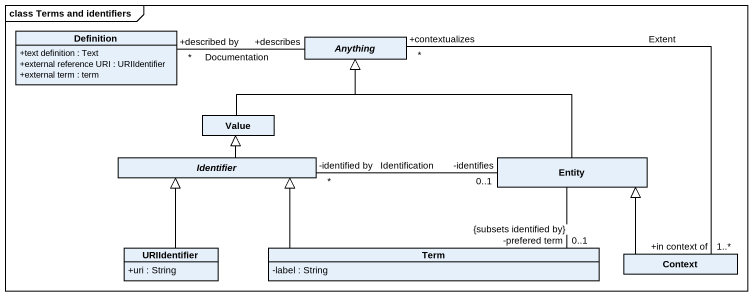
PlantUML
@startuml
mainframe class Terms and identifiers
hide circle
hide empty members
skinparam classAttributeIconSize 0
class Definition {
  +text definition : Text
  +external reference URI : URIIdentifier
  +external term : term
}
abstract class Anything
class Value
abstract class Identifier
class "Entity" as Entity_
class URIIdentifier {
  +uri : String
}
class Term {
  -label : String
}
class Context
Definition "+described by\n*" -right- "+describes" Anything : Documentation
Value -up-|> Anything
Identifier -up-|> Value
Identifier "-identified by\n*" -right- "-identifies\n0..1" Entity_ : Identification
Entity_ -left-|> Anything
Entity_ -- "-prefered term\n0..1\n{subsets identified by}" Term
URIIdentifier -up-|> Identifier
Term -left-|> Identifier
Context "+in context of\n1..*" -up- "+contextualizes\n*" Anything : Extent
Context -up-|> Entity_
@enduml
